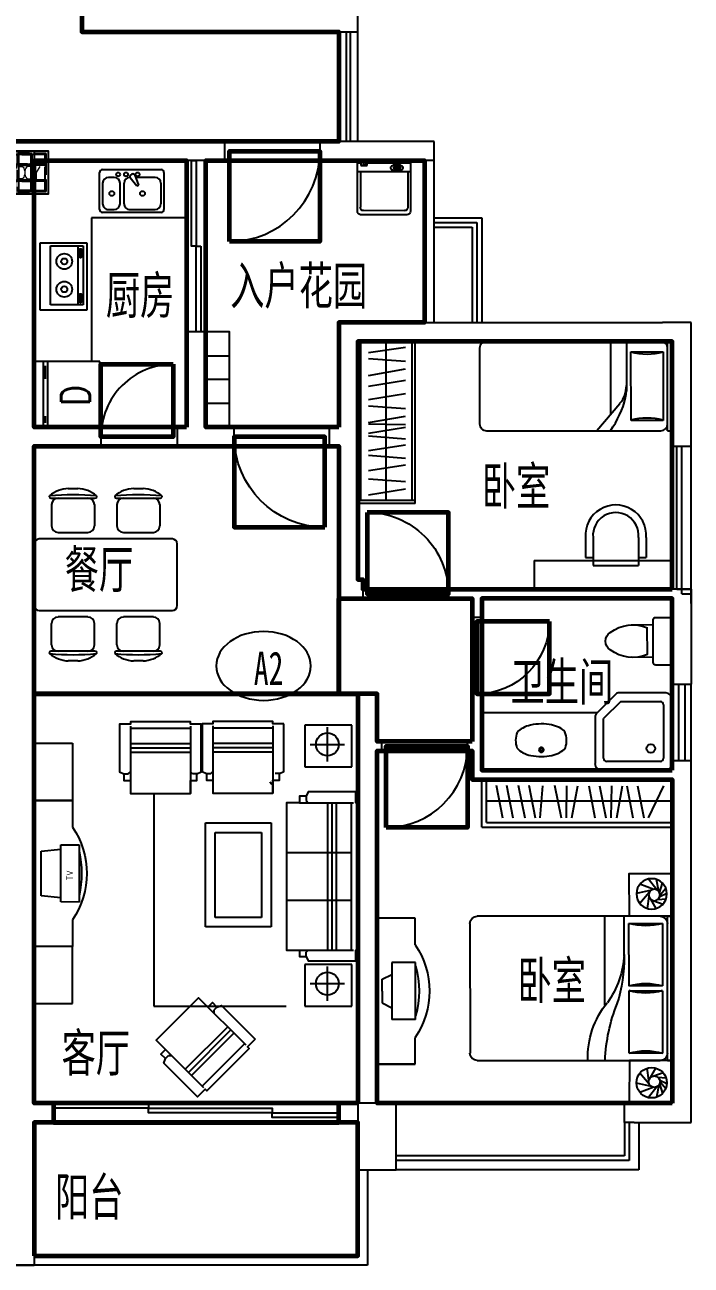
# Model space of a CAD drawing. Extents: x -451437 to -417637, y -598794 to -566694.
# Drawn here: x -434537 to -427537, y -598794 to -585769 of the extents above; entities that cross this region are included whole.
import ezdxf
from ezdxf.enums import TextEntityAlignment as Align

# ---------------------------------------------------------------- set-up
doc = ezdxf.new("R2010")
doc.units = 0
doc.header["$LTSCALE"] = 1000
doc.header["$MEASUREMENT"] = 0
doc.linetypes.add('DASH', pattern=[0.35, 0.25, -0.1])
doc.layers.get('0').update_dxf_attribs({"linetype": 'CONTINUOUS'})
for name, color, linetype in [('8', 9, 'CONTINUOUS'), ('F', 8, 'CONTINUOUS'), ('PUB_TEXT', 7, 'CONTINUOUS'), ('TEXT', 6, 'CONTINUOUS'), ('WALL', 2, 'CONTINUOUS'), ('WC', 243, 'CONTINUOUS'), ('WINDOW', 3, 'CONTINUOUS'), ('WINDOW_TEXT', 7, 'CONTINUOUS'), ('栏杆', 140, 'CONTINUOUS'), ('烟道', 193, 'CONTINUOUS'), ('百页', 31, 'CONTINUOUS')]:
    doc.layers.add(name, color=color, linetype=linetype)
for name, color, linetype, lineweight in [('GT_卧室', 1, 'CONTINUOUS', 60), ('GT_卫生间', 5, 'CONTINUOUS', 60), ('GT_厨房', 4, 'CONTINUOUS', 60), ('GT_客厅', 2, 'CONTINUOUS', 60), ('GT_花园', 74, 'CONTINUOUS', 60), ('GT_过道', 30, 'CONTINUOUS', 60), ('GT_门', 245, 'CONTINUOUS', 60), ('GT_阳台', 6, 'CONTINUOUS', 60), ('GT_餐厅', 3, 'CONTINUOUS', 60)]:
    doc.layers.add(name, color=color, linetype=linetype, lineweight=lineweight)
doc.styles.add('_HZTXT', font='txt.shx', dxfattribs={"width": 0.8, "bigfont": 'hztxt.shx'})
doc.styles.add('_SIMPLEX', font='SIMPLEX.shx', dxfattribs={"width": 0.8})
doc.styles.add('DIM_FONT', font='ROMAND.shx', dxfattribs={"width": 0.7})
doc.styles.add('HZTXT1', font='romand.shx', dxfattribs={"width": 0.6, "bigfont": 'hztxt.shx'})
doc.styles.add('SIMPLEX', font='SIMPLEX.SHX')
doc.styles.get("Standard").update_dxf_attribs({"font": 'GBENOR', "bigfont": 'GBCBIG'})
doc.styles.add('宋', font='', dxfattribs={"width": 0.8})
doc.styles.get('宋').set_extended_font_data('SimSun')

# ---------------------------------------------------------------- blocks, each defined once
blk = doc.blocks.new('M_C5')
for p, q in [((-60, 63), (-50, 152)), ((-28, 86), (7, 160)), ((-9, 88), (59, 149)), ((-54, -14), (-154, 45)), ((-71, 21), (-106, 120)), ((12, 83), (112, 114)), ((26, 75), (152, 50)), ((42, 53), (156, -35)), ((48, 21), (102, -123)), ((-26, -30), (-153, -47)), ((14, -26), (-99, -126)), ((41, -2), (5, -160))]:
    blk.add_line(p, q)
for centre, radius in [((0, 0), 160), ((-11, 28), 60)]:
    blk.add_circle(centre, radius)
at = {"width": 0.8, "flags": 9}
for tag in ['XSIZE', 'YSIZE']:
    blk.add_attdef(tag, (0, 0), '', height=0.5, dxfattribs=at)
blk = doc.blocks.new('A$C19441411')
at = {"layer": 'F'}
for p, q in [((0, 451), (0, 1965)), ((51, 1965), (0, 1965)), ((50, 451), (51, 1965)), ((127, 1965), (2049, 1965)), ((505, 1549), (505, 1965)), ((707, 1031), (707, 1965)), ((455, 1890), (101, 1890)), ((101, 1890), (101, 1234)), ((454, 1233), (455, 1890)), ((2125, 1889), (2124, 526)), ((101, 1234), (454, 1233)), ((454, 1183), (101, 1183)), ((101, 1183), (101, 527)), ((454, 527), (454, 1183)), ((101, 527), (454, 527)), ((50, 451), (0, 451)), ((2049, 451), (126, 451))]:
    blk.add_line(p, q, dxfattribs=at)
for points in [[(0, 1965), (450, 1965), (451, 2415), (1, 2415)], [(0, 450), (450, 450), (451, 0), (1, 0)]]:
    blk.add_lwpolyline(points, close=True, dxfattribs=at)
for centre, radius, start, end in [((127, 1890), 75.7, 89.9835, 179.9835), ((2049, 1889), 75.7, 359.9835, 89.9835), ((278, 2495), 631, 253.7233, 286.2437), ((1432, 1602), 928, 182.5233, 216.0238), ((2089, 1528), 1584, 179.2416, 197.7868), ((278, 628), 631, 73.7233, 106.2437), ((278, 1789), 631, 253.7233, 286.2437), ((-1149, 367), 1857, 2.5995, 21.3904), ((-6, 489), 892, 357.5507, 39.5296), ((126, 527), 75.7, 179.9835, 269.9835), ((277, -79), 631, 73.7233, 106.2437), ((2049, 526), 75.7, 269.9835, 359.9835)]:
    blk.add_arc(centre, radius, start, end, dxfattribs=at)
at = {"layer": 'F', "extrusion": (0, 0, -1), "xscale": -1, "zscale": -1, "rotation": 270.016524208679}
blk.add_blockref('M_C5', (-216, 2199), dxfattribs=at)
at = {"layer": 'F', "extrusion": (0, 0, -1), "zscale": -1, "rotation": 269.983475791321}
blk.add_blockref('M_C5', (-216, 216), dxfattribs=at)
blk = doc.blocks.new('A$C3E9936EE')
at = {"layer": 'WC'}
for p, q in [((15, 92, 39758), (15, 89, 39758)), ((17, 86, 39758), (15, 88, 39758))]:
    blk.add_line(p, q, dxfattribs=at)
at = {"layer": 'WC', "elevation": 39758}
for points in [[(12, 91, -0.172546), (17, 261, -0.726395)], [(17, 261, -0.091341), (74, 304, -0.066287), (157, 332, -0.052428), (268, 343, -0.052428), (378, 330, -0.066287), (460, 300, -0.091756), (516, 256, -0.171377)], [(518, 87, 0.172546), (516, 256, 0.726395)], [(518, 87, -0.098208), (458, 40, -0.066287), (375, 11, -0.052428), (264, 1, -0.052428), (154, 13, -0.066287), (72, 43, -0.093876), (14, 89, -0.171377)]]:
    blk.add_lwpolyline(points, format="xyb", dxfattribs=at)
at = {"layer": 'WC'}
for radius in [25, 15]:
    blk.add_circle((265, 71, 39758), radius, dxfattribs=at)
blk.add_arc((16, 89, 39758), 1, 179.4693, 228.1469, dxfattribs=at)
at = {"layer": 'WC', "style": 'DIM_FONT', "oblique": -180, "text_generation_flag": 4, "width": 0.8, "flags": 9}
for tag in ['YSIZE', 'XSIZE', 'YSIZE', 'XSIZE']:
    blk.add_attdef(tag, (264, 1, 39758), '', height=0.5, rotation=359.4693, dxfattribs=at)
blk = doc.blocks.new('YD')
at = {"linetype": 'DASH', "ltscale": 0.5}
for p, q in [((-315, 321), (-315, 405)), ((-305, 415), (-45, 415)), ((-35, 405), (-35, 321)), ((-315, 155), (-315, 291)), ((-305, 311), (-45, 311)), ((-305, 301), (-45, 301)), ((-35, 291), (-35, 155)), ((-305, 145), (-45, 145)), ((-305, 135), (-45, 135)), ((-315, 45), (-315, 125)), ((-45, 35), (-305, 35)), ((-35, 125), (-35, 45))]:
    blk.add_line(p, q, dxfattribs=at)
at = {"linetype": 'DASH'}
for p, q in [((-250, 35), (-250, 25)), ((-100, 35), (-100, 25))]:
    blk.add_line(p, q, dxfattribs=at)
at = {"linetype": 'ByBlock'}
blk.add_lwpolyline([(0, 0), (-350, 0), (-350, 450), (0, 450)], close=True, dxfattribs=at)
at = {"linetype": 'DASH', "ltscale": 0.5}
blk.add_lwpolyline([(-25, 25), (-325, 25), (-325, 425), (-25, 425)], close=True, dxfattribs=at)
for centre, start, end in [((-305, 405), 90, 180), ((-45, 405), 0, 90), ((-305, 321), 180, 270), ((-305, 291), 90, 180), ((-45, 321), 270, 0), ((-45, 291), 0, 90), ((-305, 155), 180, 270), ((-305, 125), 90, 180), ((-45, 155), 270, 0), ((-45, 125), 0, 90), ((-305, 45), 180, 270), ((-45, 45), 270, 0)]:
    blk.add_arc(centre, 10, start, end, dxfattribs=at)
at = {"linetype": 'DASH', "ltscale": 0.5, "style": '_SIMPLEX', "width": 0.8}
blk.add_text('YD', height=130, dxfattribs=at).set_placement((-261, 157))
blk = doc.blocks.new('M_C25MYD')
for p, q in [((-389, 921), (-290, 921)), ((298, 921), (397, 921)), ((-569, 821), (-109, 821)), ((117, 821), (577, 821)), ((-564, 754), (-564, 529)), ((-114, 754), (-114, 529)), ((122, 754), (122, 529)), ((572, 754), (572, 529)), ((704, 392), (-696, 392)), ((-497, 461), (-182, 461)), ((190, 461), (505, 461)), ((-746, 342), (-746, -308)), ((754, -308), (754, 342)), ((-696, -358), (704, -358)), ((-564, -720), (-564, -495)), ((-182, -427), (-497, -427)), ((-114, -720), (-114, -495)), ((122, -720), (122, -495)), ((505, -427), (190, -427)), ((572, -720), (572, -495)), ((-109, -787), (-569, -787)), ((-290, -887), (-389, -887)), ((577, -787), (117, -787)), ((397, -887), (298, -887))]:
    blk.add_line(p, q)
for centre, radius, start, end in [((-379, 606), 316, 91.7651, 130.7265), ((-300, 606), 316, 49.2735, 88.2349), ((307, 606), 316, 91.7651, 130.7265), ((387, 606), 316, 49.2735, 88.2349), ((-579, 837), 10, 130.7265, 202.67), ((-569, 841), 20, 202.67, 270), ((-339, -1857), 2713, 84.8023, 95.1977), ((-497, 754), 67.5, 90, 180), ((-182, 754), 67.5, 0, 90), ((-109, 841), 20, 270, 337.33), ((-100, 837), 10, 337.33, 49.2735), ((108, 837), 10, 130.7265, 202.67), ((117, 841), 20, 202.67, 270), ((347, -1857), 2713, 84.8023, 95.1977), ((190, 754), 67.5, 90, 180), ((505, 754), 67.5, 0, 90), ((577, 841), 20, 270, 337.33), ((587, 837), 10, 337.33, 49.2735), ((-497, 529), 67.5, 180, 270), ((-182, 529), 67.5, 270, 0), ((190, 529), 67.5, 180, 270), ((505, 529), 67.5, 270, 0), ((-696, 342), 50, 90, 180), ((704, 342), 50, 0, 90), ((-696, -308), 50, 180, 270), ((704, -308), 50, 270, 0), ((-497, -495), 67.5, 90, 180), ((-182, -495), 67.5, 0, 90), ((190, -495), 67.5, 90, 180), ((505, -495), 67.5, 0, 90), ((-497, -720), 67.5, 180, 270), ((-182, -720), 67.5, 270, 0), ((190, -720), 67.5, 180, 270), ((505, -720), 67.5, 270, 0), ((-579, -803), 10, 157.33, 229.2735), ((-569, -807), 20, 90, 157.33), ((-379, -572), 316, 229.2735, 268.2349), ((-339, 1890), 2713, 264.8023, 275.1977), ((-300, -572), 316, 271.7651, 310.7265), ((-109, -807), 20, 22.67, 90), ((-100, -803), 10, 310.7265, 22.67), ((108, -803), 10, 157.33, 229.2735), ((117, -807), 20, 90, 157.33), ((307, -572), 316, 229.2735, 268.2349), ((347, 1890), 2713, 264.8023, 275.1977), ((387, -572), 316, 271.7651, 310.7265), ((577, -807), 20, 22.67, 90), ((587, -803), 10, 310.7265, 22.67)]:
    blk.add_arc(centre, radius, start, end)
at = {"width": 0.8, "flags": 9}
for tag in ['XSIZE', 'YSIZE']:
    blk.add_attdef(tag, (0, 0), '', height=0.5, dxfattribs=at)
blk = doc.blocks.new('_DBLK')
blk.add_line((-0.45, 0), (-0.45, -0.95))
blk.add_arc((-0.45, 0), 0.95, 270, 0)
at = {"layer": 'WINDOW_TEXT', "style": 'SIMPLEX', "flags": 9}
blk.add_attdef('A', text='', height=1, dxfattribs=at).set_placement((0, 1.5), align=Align.MIDDLE)
blk = doc.blocks.new('-TD')
at = {"color": 0}
for p, q in [((0, -90), (0, 90)), ((-90, 0), (90, 0))]:
    blk.add_line(p, q, dxfattribs=at)
blk.add_circle((0, 0), 60)
blk = doc.blocks.new('-CG')
at = {"layer": 'F'}
for p, q in [((322, 351), (-172, 351)), ((-172, 351), (-172, -87)), ((322, -87), (322, 351)), ((-172, -87), (322, -87))]:
    blk.add_line(p, q, dxfattribs=at)
at = {"layer": 'F', "xscale": 2, "yscale": 2, "zscale": 2}
blk.add_blockref('-TD', (65, 149), dxfattribs=at)
blk = doc.blocks.new('12PCOU13')
at = {"color": 0, "linetype": 'ByBlock'}
for p, q in [((24, 35), (23, 34)), ((24, 37), (24, 35)), ((23, 34), (2, 34)), ((3, -34), (3, 34)), ((10, 34), (10, -34)), ((12, 34), (12, -34)), ((14, 34), (14, -34)), ((27, 34), (23, 34)), ((33, 11), (3, 11)), ((33, -11), (3, -11)), ((23, -34), (2, -34)), ((27, -34), (23, -34)), ((24, -35), (23, -34)), ((24, -37), (24, -35))]:
    blk.add_line(p, q, dxfattribs=at)
blk.add_lwpolyline([(1, -39), (1, -34), (0, -34), (0, 34), (1, 34), (1, 39), (23, 39), (24, 37), (27, 37), (27, 34), (33, 34), (33, -34), (27, -34), (27, -37), (24, -37), (23, -39)], close=True, dxfattribs=at)
blk = doc.blocks.new('-SOF5')
at = {"xscale": 22.75, "yscale": 22.75, "zscale": 22.75}
blk.add_blockref('12PCOU13', (-6, 890), dxfattribs=at)
blk = doc.blocks.new('A$C21A822AE')
at = {"layer": 'F', "linetype": 'Continuous'}
for p, q in [((954, 358), (954, 1748)), ((2878, 1591), (1785, 1591)), ((1785, 1591), (1785, 903)), ((2878, 903), (2878, 1591)), ((3896, 1611), (3191, 1611)), ((3282, 1600), (3305, 1578)), ((3396, 1679), (3396, 1633)), ((3623, 980), (3623, 1611)), ((3669, 980), (3669, 1611)), ((3714, 980), (3714, 1611)), ((3874, 1611), (3874, 980)), ((1885, 1491), (1885, 1003)), ((2778, 1491), (1885, 1491)), ((2778, 1003), (2778, 1491)), ((558, 1313), (113, 867)), ((542, 1329), (1041, 830)), ((225, 754), (671, 1200)), ((257, 722), (703, 1168)), ((290, 690), (735, 1136)), ((912, 991), (880, 991)), ((944, 1023), (912, 991)), ((1885, 1003), (2778, 1003)), ((3896, 980), (3328, 980)), ((3396, 958), (3419, 980)), ((3396, 912), (3396, 958)), ((97, 883), (499, 481)), ((1785, 903), (2878, 903)), ((3392, 812), (3392, 767)), ((3892, 744), (3187, 744)), ((3392, 767), (3415, 744)), ((3619, 114), (3619, 744)), ((3665, 114), (3665, 744)), ((3710, 114), (3710, 744)), ((3870, 744), (3870, 114)), ((434, 513), (434, 545)), ((402, 481), (434, 513)), ((3187, 358), (954, 358)), ((3892, 114), (3324, 114)), ((3392, 91), (3415, 114)), ((3392, 46), (3392, 91))]:
    blk.add_line(p, q, dxfattribs=at)
for points in [[(3919, 1724), (3919, 1611), (3942, 1611), (3942, 980), (3919, 980), (3919, 867), (3419, 867), (3396, 912), (3328, 912), (3328, 980), (3191, 980), (3191, 1611), (3328, 1611), (3328, 1679), (3396, 1679), (3419, 1724)], [(607, 1425), (526, 1345), (510, 1361), (64, 915), (80, 899), (0, 819), (354, 465), (402, 481), (450, 433), (499, 481), (595, 384), (1041, 830), (944, 927), (993, 975), (944, 1023), (960, 1071)], [(3915, 858), (3915, 744), (3938, 744), (3938, 114), (3915, 114), (3915, 0), (3415, 0), (3392, 46), (3324, 46), (3324, 114), (3187, 114), (3187, 744), (3324, 744), (3324, 812), (3392, 812), (3415, 858)]]:
    blk.add_lwpolyline(points, close=True, dxfattribs=at)
at = {"layer": 'F', "linetype": 'Continuous', "rotation": 269.9999722302016}
blk.add_blockref('-SOF5', (1426, 2498), dxfattribs=at)
at = {"layer": 'F', "linetype": 'Continuous', "extrusion": (0, 0, -1), "zscale": -1, "rotation": 90.00002776979838}
for p in [(-1041, 2118), (-3553, 2118)]:
    blk.add_blockref('-CG', p, dxfattribs=at)
blk = doc.blocks.new('A$C5DBE159F')
at = {"layer": 'F'}
for p, q in [((1, 2133), (1, 2733)), ((1, 2733), (401, 2733)), ((401, 2733), (401, 2133)), ((1, 2133), (0, 600)), ((401, 2133), (1, 2133)), ((401, 2133), (1, 2133)), ((401, 1853), (401, 2133)), ((400, 600), (400, 880)), ((400, 600), (0, 600)), ((0, 600), (400, 600)), ((0, 600), (0, 0)), ((400, 0), (400, 600)), ((0, 0), (400, 0))]:
    blk.add_line(p, q, dxfattribs=at)
blk.add_arc((-314, 1367), 865, 325.7332, 34.2225, dxfattribs=at)
blk = doc.blocks.new('A$C7C9A6AE1')
for p, q in [((600, -24), (0, -24)), ((0, -24), (0, -216)), ((600, -216), (600, -24)), ((0, -216), (600, -216)), ((44, -216), (66, -424)), ((534, -424), (556, -216)), ((66, -424), (534, -424))]:
    blk.add_line(p, q)
blk.add_arc((300, -1159, 0), 1159, 78.3431, 101.6569)
at = {"extrusion": (-7.168e-13, -1.109e-13, -1)}
blk.add_text('TV', height=70, rotation=180, dxfattribs=at).set_placement((-228, -88))
blk = doc.blocks.new('A$C30CA008E')
at = {"layer": 'F'}
for p, q in [((144, 1254), (144, 1534)), ((144, 1534), (544, 1534)), ((144, 1534), (544, 1534)), ((139, 467), (139, 1067)), ((139, 1067), (389, 1067)), ((389, 1067), (389, 467)), ((489, 892), (389, 942)), ((489, 767), (489, 892)), ((489, 767), (489, 642)), ((489, 642), (389, 592)), ((139, 467), (389, 467)), ((144, 0), (144, 280)), ((544, 0), (144, 0)), ((144, 0), (544, 0))]:
    blk.add_line(p, q, dxfattribs=at)
for centre, radius, start, end in [((859, 767), 865, 145.7553, 214.2447), ((1027, 767), 925, 163.6295, 196.3705)]:
    blk.add_arc(centre, radius, start, end, dxfattribs=at)
blk = doc.blocks.new('A$C6A35453C')
at = {"layer": 'WC'}
for p, q in [((500, 421, 39758), (270, 422, 39758)), ((440, 391, 39758), (438, 112, 39758)), ((501, 471, 39758), (498, 31, 39758)), ((671, 500, 39758), (531, 501, 39758)), ((698, 30, 39758), (701, 470, 39758)), ((498, 81, 39758), (268, 83, 39758)), ((528, 1, 39758), (668, 0, 39758))]:
    blk.add_line(p, q, dxfattribs=at)
for centre, radius, start, end in [((285, 25, 39758), 398, 67.0778, 126.2655), ((531, 471, 39758), 30, 89.6274, 179.6274), ((671, 470, 39758), 30, 359.6274, 89.6274), ((110, 254, 39758), 110, 123.0782, 236.1765), ((288, 480, 39758), 398, 232.9892, 292.1769), ((528, 31, 39758), 30, 179.6274, 269.6274), ((668, 30, 39758), 30, 269.6274, 359.6274)]:
    blk.add_arc(centre, radius, start, end, dxfattribs=at)
blk = doc.blocks.new('A$C0C2A2C94')
at = {"layer": 'WC'}
for p, q in [((220, 797, 39758), (13, 590, 39758)), ((742, 810, 39758), (251, 810, 39758)), ((270, 720, 39758), (90, 540, 39758)), ((270, 720, 39758), (686, 720, 39758)), ((720, 686, 39758), (720, 124, 39758)), ((810, 67, 39758), (810, 742, 39758)), ((0, 559, 39758), (0, 67, 39758)), ((90, 124, 39758), (90, 540, 39758)), ((67, 0, 39758), (742, 0, 39758)), ((686, 90, 39758), (124, 90, 39758))]:
    blk.add_line(p, q, dxfattribs=at)
blk.add_circle((585, 225, 39758), 45, dxfattribs=at)
for centre, radius, start, end in [((251, 765, 39758), 45, 90.0001, 135.0001), ((742, 742, 39758), 67.5, 0.0001, 90.0001), ((686, 686, 39758), 33.8, 0.0001, 90.0001), ((45, 559, 39758), 45, 135.0001, 180.0001), ((67, 67, 39758), 67.5, 180.0001, 270.0001), ((124, 124, 39758), 33.8, 180.0001, 270.0001), ((686, 124, 39758), 33.8, 270.0001, 0.0001), ((742, 67, 39758), 67.5, 270.0001, 0.0001)]:
    blk.add_arc(centre, radius, start, end, dxfattribs=at)
blk = doc.blocks.new('A$C095B46CE')
at = {"layer": 'WC'}
for p, q in [((0, 572), (0, 40)), ((0, 572), (559, 572)), ((0, 543), (457, 543)), ((457, 519), (457, 543)), ((524, 543), (524, 519)), ((524, 543), (559, 543)), ((559, 41), (559, 572)), ((559, 455), (0, 455)), ((31, 455), (31, 77)), ((106, 500), (106, 492)), ((119, 494), (171, 494)), ((119, 480), (119, 494)), ((171, 480), (119, 480)), ((171, 494), (171, 480)), ((180, 501), (180, 492)), ((524, 519), (457, 519)), ((528, 455), (528, 77)), ((41, 0), (519, 0)), ((63, 44), (496, 45))]:
    blk.add_line(p, q, dxfattribs=at)
blk.add_lwpolyline([(212, 495, -0.185158), (208, 485, -0.102042), (192, 473, -0.060862), (172, 467, -0.047173), (145, 464, -0.047173), (117, 467, -0.060862), (97, 473, -0.102042), (81, 485, -0.185158), (77, 495, -0.185158), (81, 506, -0.102042), (97, 517, -0.060862), (117, 524, -0.047173), (145, 526, -0.047173), (172, 524, -0.060862), (192, 517, -0.102042), (208, 506, -0.185158)], format="xyb", close=True, dxfattribs=at)
for points in [[(106, 500, -0.259034), (107, 503, -0.076276), (116, 507, -0.036515), (127, 509, -0.026615), (143, 510, -0.026615), (158, 509, -0.036515), (169, 507, -0.076276), (178, 503, -0.259034), (180, 500, -0.078462), (180, 499, -0.056762)], [(106, 492, -0.259034), (107, 495, -0.076276), (116, 499, -0.036515), (127, 501, -0.026615), (143, 502, -0.026615), (158, 501, -0.036515), (169, 499, -0.076276), (178, 495, -0.259034), (180, 492, -0.259034), (178, 489, -0.056762), (171, 486, -0.036515)], [(119, 485, -0.008736), (116, 485, -0.076276), (107, 489, -0.259034), (106, 492, -0.259034)]]:
    blk.add_lwpolyline(points, format="xyb", dxfattribs=at)
blk.add_circle((489, 543), 14.2, dxfattribs=at)
for centre, radius, start, end in [((41, 41), 40.5, 180.0161, 270.0161), ((63, 77), 32.4, 180.0161, 270.0161), ((496, 77), 32.4, 270.0161, 0.0161), ((519, 41), 40.5, 270.0161, 0.0161)]:
    blk.add_arc(centre, radius, start, end, dxfattribs=at)
at = {"layer": 'WC', "oblique": -180, "text_generation_flag": 4, "width": 0.8, "flags": 9}
for tag in ['YSIZE', 'XSIZE']:
    blk.add_attdef(tag, (279, 572), '', height=0.405, rotation=180.0161, dxfattribs=at)
blk = doc.blocks.new('A$C3FB71EF3')
at = {"layer": 'F'}
for p, q in [((1700, 600), (0, 600)), ((1670, 570), (0, 570)), ((1670, 0), (1670, 600)), ((1700, 0), (1700, 600)), ((115, 488), (59, 102)), ((210, 102), (181, 488)), ((356, 488), (289, 102)), ((468, 488), (405, 102)), ((611, 488), (548, 102)), ((706, 102), (678, 488)), ((852, 488), (785, 102)), ((874, 102), (869, 488)), ((964, 488), (901, 102)), ((1025, 102), (996, 488)), ((1146, 488), (1084, 102)), ((1228, 102), (1199, 488)), ((1356, 488), (1294, 102)), ((1475, 102), (1447, 488)), ((1611, 488), (1548, 102)), ((1670, 305), (0, 305)), ((1670, 30), (0, 30)), ((1700, 0), (0, 0))]:
    blk.add_line(p, q, dxfattribs=at)
blk = doc.blocks.new('A$C71AE403D')
at = {"layer": 'F', "linetype": 'Continuous'}
for p, q in [((250, 4), (250, 254)), ((500, 0), (500, 250)), ((750, 250), (750, 0))]:
    blk.add_line(p, q, dxfattribs=at)
blk.add_lwpolyline([(0, 250), (0, 0), (1000, 0), (1000, 250)], close=True, dxfattribs=at)
blk = doc.blocks.new('A$C38AE43E2')
at = {"layer": 'WALL', "linetype": 'Continuous', "rotation": 270}
blk.add_blockref('A$C71AE403D', (0, 1000), dxfattribs=at)
blk = doc.blocks.new('A$C2D5A5793')
at = {"layer": 'WC'}
for p, q in [((690, 690), (0, 690, 0)), ((0, 690, 0), (0, 0, 0)), ((690, 0), (690, 690)), ((690, 598), (0, 598, 0)), ((690, 552), (0, 552, 0)), ((115, 575, 0), (46, 575, 0)), ((644, 575), (506, 575, 0)), ((0, 0, 0), (690, 0))]:
    blk.add_line(p, q, dxfattribs=at)
at = {"layer": 'WC', "style": '_HZTXT', "oblique": -180, "text_generation_flag": 4, "width": 0.8}
blk.add_text('D', height=300, rotation=0.0001, dxfattribs=at).set_placement((224, 408))
blk = doc.blocks.new('M_E25ESP')
at = {"color": 0, "linetype": 'ByBlock'}
for p, q in [((0, -307), (0, 307)), ((31, 338), (419, 338)), ((358, 307), (143, 307)), ((450, 307), (450, -307)), ((82, 245), (82, 40)), ((419, -20), (419, 245)), ((48, 2), (57, -12)), ((59, 31), (163, 70)), ((173, 53), (87, -18)), ((163, 70), (173, 53)), ((143, -82), (358, -82)), ((358, -123), (143, -123)), ((82, -184), (82, -245)), ((419, -245), (419, -184)), ((419, -338), (31, -338)), ((143, -307), (358, -307))]:
    blk.add_line(p, q, dxfattribs=at)
for centre, radius in [((251, 112), 25.6), ((51, 61), 20.5), ((51, -61), 20.5), ((51, -143), 20.5), ((251, -210), 25.6)]:
    blk.add_circle(centre, radius, dxfattribs=at)
for centre, radius, start, end in [((31, 307), 30.7, 90, 180), ((143, 245), 61.4, 90, 180), ((358, 245), 61.4, 0, 90), ((419, 307), 30.7, 0, 90), ((66, 12), 20.5, 110.5377, 210), ((74, -2), 20.5, 210, 309.4623), ((143, -20), 61.4, 180, 270), ((143, -184), 61.4, 90, 180), ((358, -20), 61.4, 270, 0), ((358, -184), 61.4, 0, 90), ((143, -245), 61.4, 180, 270), ((358, -245), 61.4, 270, 0), ((31, -307), 30.7, 180, 270), ((419, -307), 30.7, 270, 0)]:
    blk.add_arc(centre, radius, start, end, dxfattribs=at)
at = {"style": 'DIM_FONT', "width": 0.8, "flags": 9}
for tag in ['XSIZE', 'YSIZE']:
    blk.add_attdef(tag, (0, 0), '', height=0.5, dxfattribs=at)
blk = doc.blocks.new('A$C38C125B6')
at = {"layer": 'WC'}
for p, q in [((502, 701), (2, 701)), ((2, 701), (2, 1)), ((115, 674), (457, 674)), ((115, 51), (115, 674)), ((401, 674), (401, 51)), ((457, 674), (457, 51)), ((502, 1), (502, 701)), ((424, 641), (435, 641)), ((425, 550), (435, 550)), ((433, 566), (433, 631)), ((433, 631), (450, 631)), ((450, 566), (433, 566)), ((450, 631), (450, 566)), ((424, 168), (435, 168)), ((433, 158), (450, 158)), ((433, 93), (433, 158)), ((450, 158), (450, 93)), ((2, 1), (502, 1)), ((457, 51), (115, 51)), ((425, 77), (435, 77)), ((450, 93), (433, 93))]:
    blk.add_line(p, q, dxfattribs=at)
for points in [[(425, 550, -0.259034), (421, 552, -0.076276), (416, 563, -0.036515), (414, 577, -0.026615), (413, 595, -0.026615), (414, 614, -0.036515), (416, 628, -0.076276), (421, 639, -0.259034), (425, 641, -0.078462), (426, 641, -0.056762)], [(435, 550, -0.259034), (432, 552, -0.076276), (427, 563, -0.036515), (424, 577, -0.026615), (423, 595, -0.026615), (424, 614, -0.036515), (427, 628, -0.076276), (432, 639, -0.259034), (435, 641, -0.259034), (439, 639, -0.056762), (443, 631, -0.036515)], [(444, 566, -0.008736), (444, 563, -0.076276), (439, 552, -0.259034), (435, 550, -0.259034)], [(425, 77, -0.259034), (421, 79, -0.076276), (416, 90, -0.036515), (414, 104, -0.026615), (413, 122, -0.026615), (414, 141, -0.036515), (416, 155, -0.076276), (421, 166, -0.259034), (425, 168, -0.078462), (426, 168, -0.056762)], [(435, 77, -0.259034), (432, 79, -0.076276), (427, 90, -0.036515), (424, 104, -0.026615), (423, 122, -0.026615), (424, 141, -0.036515), (427, 155, -0.076276), (432, 166, -0.259034), (435, 168, -0.259034), (439, 166, -0.056762), (443, 158, -0.036515)], [(444, 93, -0.008736), (444, 90, -0.076276), (439, 79, -0.259034), (435, 77, -0.259034)]]:
    blk.add_lwpolyline(points, format="xyb", dxfattribs=at)
for centre, radius in [((260, 509), 82.5), ((260, 509), 31.6), ((260, 216), 82.5), ((260, 216), 31.6)]:
    blk.add_circle(centre, radius, dxfattribs=at)
at = {"layer": 'WC', "style": 'DIM_FONT', "width": 0.8, "flags": 9}
for tag in ['YSIZE', 'XSIZE']:
    blk.add_attdef(tag, (2, 1), '', height=0.5, rotation=180, dxfattribs=at)
blk = doc.blocks.new('A$C237D42E5')
at = {"layer": 'F'}
for p, q in [((1903, 938, 39758), (72, 937, 39758)), ((1374, 938, 39758), (1374, 168, 39758)), ((1542, 938, 39758), (1542, 416, 39758)), ((1975, 0, 39758), (1975, 938, 39758)), ((1975, 938, 39758), (2023, 938, 39758)), ((2023, 0, 39758), (2023, 938, 39758)), ((0, 865, 39758), (0, 72, 39758)), ((1591, 108, 39758), (1590, 829, 39758)), ((1590, 829, 39758), (1927, 829, 39758)), ((1927, 829, 39758), (1927, 108, 39758)), ((1233, 1, 39758), (1475, 287, 39758)), ((72, 0, 39758), (1903, 0, 39758)), ((1927, 108, 39758), (1591, 108, 39758)), ((1975, 0, 39758), (2023, 0, 39758))]:
    blk.add_line(p, q, dxfattribs=at)
for centre, radius, start, end in [((72, 865, 39758), 72.1, 90.0079, 180.0079), ((1903, 866, 39758), 72.1, 0.0079, 90.0079), ((1759, 1406, 39758), 601, 253.7477, 286.2681), ((1254, 473, 39758), 288, 319.902, 0.0079), ((1254, 416, 39758), 288, 346.6151, 0.0079), ((583, 575, 39758), 978, 323.9877, 346.6151), ((1759, -468, 39758), 601, 73.7477, 106.2681), ((72, 72, 39758), 72.1, 180.0079, 270.0079), ((1903, 72, 39758), 72.1, 270.0079, 0.0079)]:
    blk.add_arc(centre, radius, start, end, dxfattribs=at)
blk = doc.blocks.new('M_C3')
for p, q in [((-319, 296), (-319, 84)), ((-239, 296), (-239, 0)), ((239, 296), (239, 0)), ((319, 296), (319, 84)), ((-319, 84), (-239, 84)), ((-239, 0), (239, 0)), ((239, 84), (319, 84))]:
    blk.add_line(p, q)
for radius, start, end in [(320, 356.4494, 183.5506), (240, 355.2636, 184.7364)]:
    blk.add_arc((0, 316), radius, start, end)
at = {"width": 0.8, "flags": 9}
for tag in ['YSIZE', 'XSIZE', 'XSIZE', 'YSIZE']:
    blk.add_attdef(tag, (0, 0), '', height=0.5, dxfattribs=at)

msp = doc.modelspace()

# ---------------------------------------------------------------- linework, layer by layer
at = {"layer": '8', "linetype": 'Continuous'}
for p, q in [((-430237, -587794), (-429737, -587794)), ((-429737, -587794), (-429737, -588894))]:
    msp.add_line(p, q, dxfattribs=at)
at = {"layer": 'F'}
for p, q in [((-429187, -591394), (-429187, -591694)), ((-429187, -591394), (-427737, -591394)), ((-429586, -593752), (-429518, -594097)), ((-429477, -593752), (-429409, -594097)), ((-429354, -593752), (-429285, -594097)), ((-429244, -593752), (-429176, -594097)), ((-429125, -594097), (-429097, -593761)), ((-428973, -593752), (-428904, -594097)), ((-428847, -594097), (-428842, -593761)), ((-428789, -594097), (-428728, -593761)), ((-428612, -593761), (-428549, -594097)), ((-428500, -593761), (-428434, -594097)), ((-428376, -594097), (-428371, -593761)), ((-428318, -594097), (-428257, -593761)), ((-428213, -593761), (-428151, -594097)), ((-428101, -593761), (-428035, -594097)), ((-427986, -594097), (-427825, -593761)), ((-429687, -593919), (-427737, -593919))]:
    msp.add_line(p, q, dxfattribs=at)
at = {"layer": 'F', "linetype": 'Continuous'}
for p, q in [((-429737, -594194), (-429737, -593694)), ((-429687, -594144), (-429687, -593694)), ((-429737, -594194), (-427737, -594194)), ((-429687, -594144), (-427737, -594144))]:
    msp.add_line(p, q, dxfattribs=at)
at = {"layer": 'GT_卧室'}
for points in [[(-427737, -591694), (-427737, -589094), (-431037, -589094), (-431037, -591594), (-430987, -591594), (-430987, -591694), (-427737, -591694)], [(-427737, -597094), (-430837, -597094), (-430837, -593394), (-429837, -593394), (-429837, -593694), (-427737, -593694), (-427737, -597094)]]:
    msp.add_lwpolyline(points, dxfattribs=at)
at = {"layer": 'GT_卫生间'}
msp.add_lwpolyline([(-427737, -593594), (-427737, -591794), (-429737, -591794), (-429737, -593594), (-427737, -593594)], dxfattribs=at)
at = {"layer": 'GT_厨房'}
msp.add_lwpolyline([(-432837, -589994), (-434437, -589994), (-434437, -587194), (-432837, -587194), (-432837, -589994)], dxfattribs=at)
at = {"layer": 'GT_客厅'}
msp.add_lwpolyline([(-431037, -597094), (-434437, -597094), (-434437, -592794), (-431037, -592794), (-431037, -597094)], dxfattribs=at)
at = {"layer": 'GT_花园'}
msp.add_lwpolyline([(-431237, -589994), (-432637, -589994), (-432637, -587194), (-430337, -587194), (-430337, -588894), (-431237, -588894), (-431237, -589994)], dxfattribs=at)
at = {"layer": 'GT_过道'}
for points in [[(-435637, -580094), (-433937, -580094), (-433937, -585844), (-431237, -585844), (-431237, -586994), (-437837, -586994), (-437837, -585844), (-435637, -585844), (-435637, -580094)], [(-429837, -593294), (-430837, -593294), (-430837, -592794), (-431237, -592794), (-431237, -591794), (-429837, -591794), (-429837, -593294)]]:
    msp.add_lwpolyline(points, dxfattribs=at)
at = {"layer": 'GT_门'}
for points in [[(-432387, -588044), (-432387, -587094), (-431437, -587094), (-431437, -588044), (-432387, -588044)], [(-432977, -589334), (-432977, -590094), (-433737, -590094), (-433737, -589334), (-432977, -589334)], [(-431387, -591044), (-431387, -590094), (-432337, -590094), (-432337, -591044), (-431387, -591044)], [(-430942, -590889), (-430942, -591744), (-430087, -591744), (-430087, -590889), (-430942, -590889)], [(-429027, -592034), (-429787, -592034), (-429787, -592794), (-429027, -592794), (-429027, -592034)], [(-430742, -594199), (-430742, -593344), (-429887, -593344), (-429887, -594199), (-430742, -594199)], [(-434237, -597294), (-431237, -597294), (-431237, -597094), (-434237, -597094), (-434237, -597294)]]:
    msp.add_lwpolyline(points, dxfattribs=at)
at = {"layer": 'GT_阳台'}
msp.add_lwpolyline([(-434437, -598694), (-431037, -598694), (-431037, -597294), (-434437, -597294), (-434437, -598694)], dxfattribs=at)
at = {"layer": 'GT_餐厅'}
msp.add_lwpolyline([(-434437, -592794), (-434437, -590194), (-431237, -590194), (-431237, -592794), (-434437, -592794)], dxfattribs=at)
at = {"layer": 'TEXT', "extrusion": (0, 0, -1)}
msp.add_ellipse((-432029, -592501), major_axis=(-497, 0), ratio=0.727273, dxfattribs=at)
at = {"layer": 'WALL'}
for p, q in [((-433937, -581194), (-433937, -585844)), ((-431037, -585844), (-431037, -582694)), ((-431237, -589994), (-431237, -588894)), ((-427537, -590194), (-427537, -589994)), ((-427537, -590194), (-427537, -589994)), ((-433737, -590194), (-434437, -590194)), ((-430787, -593294), (-430837, -593294)), ((-427737, -593694), (-427737, -597094)), ((-434437, -595594), (-434437, -597094)), ((-430637, -597094), (-431037, -597094)), ((-431037, -597094), (-431037, -597794)), ((-430637, -597794), (-430637, -597094)), ((-431037, -597794), (-430637, -597794)), ((-434637, -598794), (-434437, -598794)), ((-434437, -598794), (-434637, -598794))]:
    msp.add_line(p, q, dxfattribs=at)
at = {"layer": 'WALL', "linetype": 'Continuous'}
for p, q in [((-433937, -585844), (-431037, -585844)), ((-432437, -586994), (-436637, -586994)), ((-432437, -587194), (-432437, -586994)), ((-430237, -586994), (-431437, -586994)), ((-431437, -586994), (-431437, -587194)), ((-430237, -587194), (-430237, -586994)), ((-434437, -587194), (-434437, -589994)), ((-432437, -587194), (-434437, -587194)), ((-432637, -587194), (-432837, -587194)), ((-432837, -587194), (-432837, -587194)), ((-432637, -587194), (-432637, -587194)), ((-430237, -587194), (-431437, -587194)), ((-430537, -588894), (-431237, -588894)), ((-431237, -588894), (-427837, -588894)), ((-427537, -588894), (-427837, -588894)), ((-427537, -589994), (-427537, -588894)), ((-432837, -589994), (-432837, -588994)), ((-432637, -588994), (-432837, -588994)), ((-432637, -589994), (-432637, -588994)), ((-431037, -589094), (-430237, -589094)), ((-431037, -590694), (-431037, -589094)), ((-430637, -589094), (-427737, -589094)), ((-427737, -589094), (-427737, -590194)), ((-434437, -589994), (-433737, -589994)), ((-433737, -589994), (-433737, -590194)), ((-432937, -589994), (-432837, -589994)), ((-432937, -589994), (-432937, -590194)), ((-432637, -589994), (-432337, -589994)), ((-432337, -590194), (-432337, -589994)), ((-431337, -589994), (-431237, -589994)), ((-431337, -590194), (-431337, -589994)), ((-427537, -589994), (-427537, -589994)), ((-427537, -589994), (-427537, -589994)), ((-434437, -590194), (-434437, -597094)), ((-432937, -590194), (-432737, -590194)), ((-432737, -590194), (-432337, -590194)), ((-431337, -590194), (-431237, -590194)), ((-431237, -590194), (-431237, -591794)), ((-427737, -590194), (-427537, -590194)), ((-427537, -590194), (-427537, -590194)), ((-427537, -590194), (-427537, -590194)), ((-431037, -590694), (-431037, -591594)), ((-430987, -591594), (-431037, -591594)), ((-430987, -591594), (-430987, -591794)), ((-427537, -591694), (-430087, -591694)), ((-430087, -591694), (-430087, -591794)), ((-427737, -591694), (-428337, -591694)), ((-427537, -591694), (-427537, -592694)), ((-430987, -591794), (-431237, -591794)), ((-429837, -591794), (-430087, -591794)), ((-429837, -591794), (-429837, -591994)), ((-427737, -591794), (-429737, -591794)), ((-429737, -591794), (-429737, -591994)), ((-427737, -591794), (-428337, -591794)), ((-427737, -591794), (-427737, -592694)), ((-427537, -591794), (-427537, -592694)), ((-429737, -591994), (-429837, -591994)), ((-427737, -592694), (-427537, -592694)), ((-431037, -592794), (-431037, -597094)), ((-430837, -592794), (-431037, -592794)), ((-430837, -592794), (-430837, -593294)), ((-429737, -592794), (-429837, -592794)), ((-429837, -593294), (-429837, -592794)), ((-429837, -593294), (-429837, -592794)), ((-429737, -592794), (-429737, -593594)), ((-429737, -592794), (-429737, -593594)), ((-430837, -593394), (-430837, -597094)), ((-430787, -593394), (-430837, -593394)), ((-430787, -593394), (-430787, -593294)), ((-429837, -593294), (-429887, -593294)), ((-429887, -593394), (-429887, -593294)), ((-429837, -593394), (-429887, -593394)), ((-429837, -593694), (-429837, -593394)), ((-429837, -593394), (-429837, -593394)), ((-427737, -593494), (-427737, -593594)), ((-427737, -593494), (-427537, -593494)), ((-427537, -597294), (-427537, -593494)), ((-429737, -593594), (-427737, -593594)), ((-427737, -593594), (-427737, -593594)), ((-429837, -593694), (-427737, -593694)), ((-434237, -597094), (-434437, -597094)), ((-434237, -597094), (-434437, -597094)), ((-434237, -597294), (-434237, -597094)), ((-434237, -597294), (-434237, -597094)), ((-431237, -597094), (-431037, -597094)), ((-431237, -597294), (-431237, -597094)), ((-428237, -597094), (-428137, -597094)), ((-428237, -597294), (-428237, -597094)), ((-427737, -597094), (-428137, -597094)), ((-434437, -597294), (-434437, -598794)), ((-434237, -597294), (-434437, -597294)), ((-431237, -597294), (-431037, -597294)), ((-428137, -597294), (-428237, -597294)), ((-428137, -597294), (-427537, -597294))]:
    msp.add_line(p, q, dxfattribs=at)
at = {"layer": 'WC'}
for p, q in [((-433837, -587794), (-433837, -589304)), ((-432837, -587794), (-433837, -587794)), ((-428524, -592994), (-429737, -592994))]:
    msp.add_line(p, q, dxfattribs=at)
at = {"layer": 'WINDOW'}
for p, q in [((-431237, -586994), (-431237, -585844)), ((-431157, -586994), (-431157, -585844)), ((-431117, -586994), (-431117, -585844)), ((-431037, -586994), (-431037, -585844)), ((-432637, -587194), (-432637, -588994)), ((-427737, -593494), (-427737, -592694)), ((-427670, -592694), (-427670, -593494)), ((-427604, -592694), (-427604, -593494)), ((-427537, -593494), (-427537, -592694)), ((-431237, -597294), (-434237, -597294)), ((-428237, -597294), (-428237, -597644)), ((-428187, -597294), (-428187, -597694)), ((-428087, -597294), (-428087, -597794)), ((-428237, -597644), (-430637, -597644)), ((-428187, -597694), (-430637, -597694)), ((-428087, -597794), (-430637, -597794))]:
    msp.add_line(p, q, dxfattribs=at)
at = {"layer": 'WINDOW', "linetype": 'Continuous'}
for p, q in [((-432837, -588994), (-432837, -587194)), ((-427687, -591694), (-427687, -590194)), ((-427637, -591744), (-427637, -590194)), ((-427537, -591844), (-427537, -590194)), ((-427687, -591694), (-427537, -591694)), ((-427637, -591744), (-427537, -591744)), ((-427537, -591844), (-427537, -591844))]:
    msp.add_line(p, q, dxfattribs=at)
at = {"layer": 'WINDOW', "linetype": 'DASH'}
for p, q in [((-427737, -590194), (-427737, -591694)), ((-430637, -597094), (-428237, -597094))]:
    msp.add_line(p, q, dxfattribs=at)
at = {"layer": 'WINDOW'}
for points in [[(-432737, -587194), (-432737, -588094), (-432787, -588094), (-432787, -587194)], [(-432687, -588094), (-432687, -588994), (-432737, -588994), (-432737, -588094)], [(-433237, -597144), (-434237, -597144), (-434237, -597094), (-433237, -597094)], [(-431937, -597194), (-433237, -597194), (-433237, -597144), (-431937, -597144)], [(-431237, -597244), (-431937, -597244), (-431937, -597194), (-431237, -597194)]]:
    msp.add_lwpolyline(points, close=True, dxfattribs=at)
at = {"layer": '栏杆'}
for p, q in [((-430337, -588894), (-430337, -587194)), ((-430237, -588894), (-430237, -587194)), ((-431037, -597794), (-431037, -598694)), ((-430937, -597794), (-430937, -598794)), ((-431037, -598694), (-434437, -598694)), ((-430937, -598794), (-434437, -598794))]:
    msp.add_line(p, q, dxfattribs=at)
at = {"layer": '百页', "linetype": 'Continuous'}
for p, q in [((-430237, -587844), (-429787, -587844)), ((-430237, -587894), (-429837, -587894)), ((-429837, -587894), (-429837, -588894)), ((-429787, -587844), (-429787, -588894))]:
    msp.add_line(p, q, dxfattribs=at)

# ---------------------------------------------------------------- block references
at = {"layer": 'F', "linetype": 'Continuous', "rotation": 180}
msp.add_blockref('A$C38AE43E2', (-432387, -588994), dxfattribs=at)
at = {"layer": 'F', "linetype": 'Continuous', "xscale": -1, "rotation": 90}
msp.add_blockref('A$C3FB71EF3', (-430437, -589094), dxfattribs=at)
at = {"layer": 'F'}
for name, p in [('A$C237D42E5', (-429760, -590031, -39758)), ('M_C3', (-428329, -591447))]:
    msp.add_blockref(name, p, dxfattribs=at)
at = {"layer": 'F', "linetype": 'Continuous', "extrusion": (0, 0, -1), "xscale": -1, "zscale": -1}
msp.add_blockref('M_C25MYD', (433691, -591560), dxfattribs=at)
at = {"layer": 'F', "linetype": 'Continuous', "extrusion": (0, 0, -1), "zscale": -1}
for name, p, rotation in [('A$C21A822AE', (433541, -597027), 90), ('A$C5DBE159F', (434437, -593313), 180.0221487498951), ('A$C7C9A6AE1', (433941, -594980), 90.01863082205344)]:
    msp.add_blockref(name, p, dxfattribs=dict(at, rotation=rotation))
at = {"layer": 'F', "linetype": 'Continuous', "xscale": -1}
msp.add_blockref('A$C19441411', (-427736, -597094), dxfattribs=at)
at = {"layer": 'F', "xscale": -1}
msp.add_blockref('A$C30CA008E', (-430293, -596682), dxfattribs=at)
at = {"layer": 'WC'}
for name, p, rotation in [('M_E25ESP', (-433413, -587289), 270), ('A$C2D5A5793', (-433747, -589994, 0), 90)]:
    msp.add_blockref(name, p, dxfattribs=dict(at, rotation=rotation))
at = {"layer": 'WC', "xscale": -1}
for name, p in [('A$C095B46CE', (-430484, -587765)), ('A$C3E9936EE', (-428846, -593453, -79516))]:
    msp.add_blockref(name, p, dxfattribs=at)
at = {"layer": 'WC'}
for name, p in [('A$C38C125B6', (-434382, -588762)), ('A$C0C2A2C94', (-428547, -593594, -39758))]:
    msp.add_blockref(name, p, dxfattribs=at)
at = {"layer": 'WC', "xscale": -1, "rotation": 179.6273638663802}
msp.add_blockref('A$C6A35453C', (-428435, -591987, -39758), dxfattribs=at)
at = {"layer": 'WINDOW', "linetype": 'Continuous'}
for p, xscale, yscale, zscale in [((-431937, -587094), 1000, 1000, 1000), ((-431837, -590094), -1000, 1000, 1000), ((-430537, -591744), 900, -900, 900), ((-430337, -593344), 900, 900, 900)]:
    msp.add_blockref('_DBLK', p, dxfattribs=dict(at, xscale=xscale, yscale=yscale, zscale=zscale))
at = {"layer": 'WINDOW', "linetype": 'Continuous', "xscale": 800, "zscale": 800}
for p, yscale, rotation in [((-433337, -590094), 800, 180), ((-429787, -592394), -800, 270)]:
    msp.add_blockref('_DBLK', p, dxfattribs=dict(at, yscale=yscale, rotation=rotation))
at = {"layer": '烟道', "linetype": 'Continuous'}
msp.add_blockref('YD', (-434437, -587544), dxfattribs=at)
at = {"layer": '烟道', "linetype": 'Continuous', "xscale": -1}
msp.add_blockref('YD', (-434637, -587544), dxfattribs=at)

# ---------------------------------------------------------------- texts
at = {"layer": 'PUB_TEXT', "color": 3, "style": 'HZTXT1', "width": 0.8}
for s, p in [('入户花园', (-432380, -588748)), ('厨房', (-433686, -588848)), ('卧室', (-429737, -590853)), ('餐厅', (-434118, -591727)), ('卫生间', (-429435, -592908)), ('卧室', (-429362, -596044)), ('客厅', (-434151, -596804)), ('阳台', (-434220, -598316))]:
    msp.add_text(s, height=450, dxfattribs=at).set_placement(p)
at = {"layer": 'TEXT', "style": '宋', "width": 0.65}
msp.add_text('A2', height=350, dxfattribs=at).set_placement((-432131, -592700))

doc.saveas('drawing.dxf')
